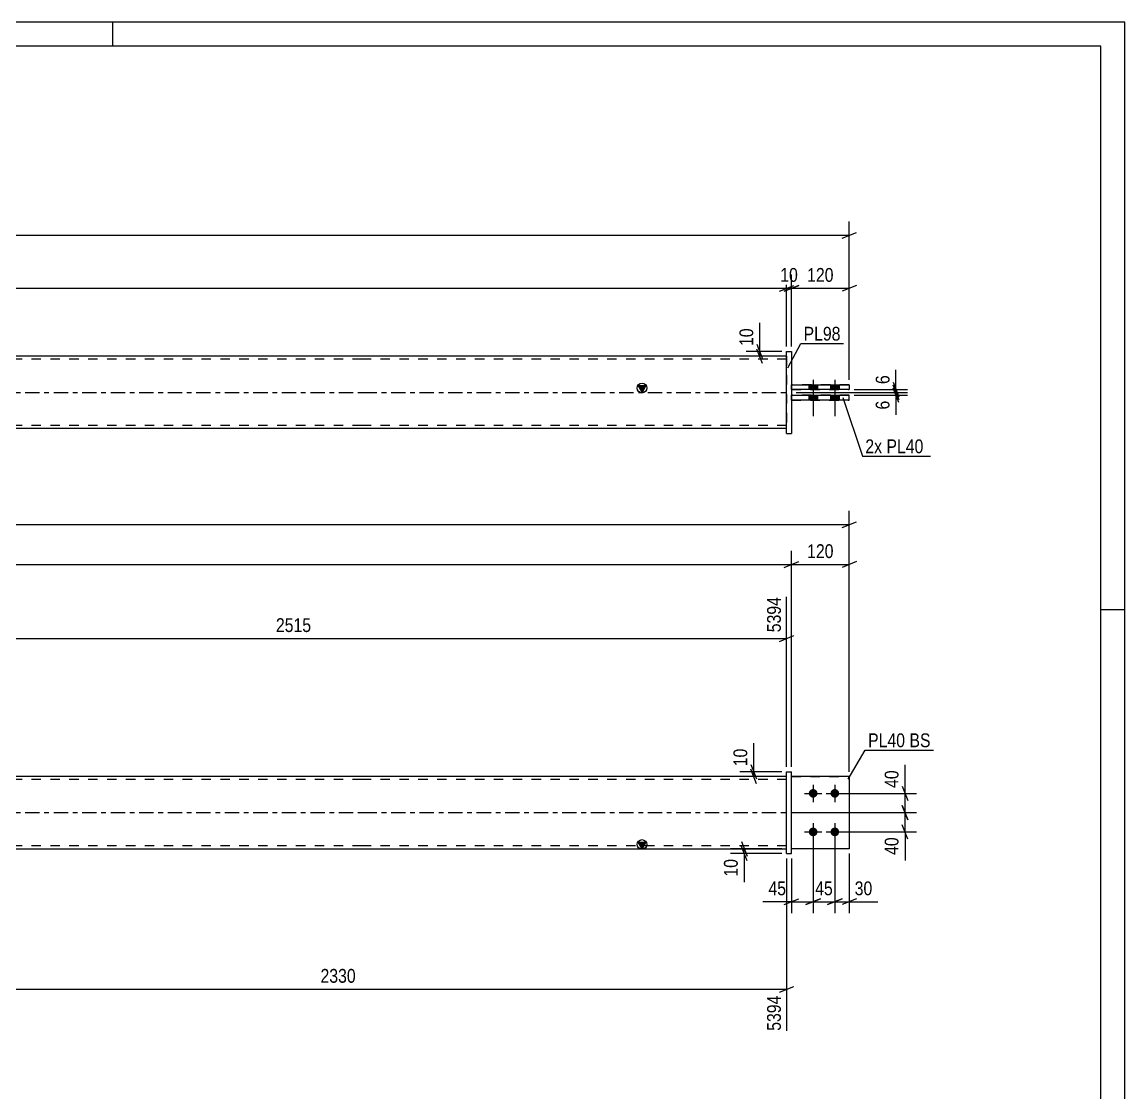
# Model space of a CAD drawing. Header units: millimetres. Extents: x 0 to 594, y 0 to 420.
# Drawn here: x 365.1 to 594, y 197.8 to 420 of the extents above; entities that cross this region are included whole.
import ezdxf

# ---------------------------------------------------------------- set-up
doc = ezdxf.new("R2010")
doc.units = ezdxf.units.MM
doc.linetypes.add('DXK_LINE_DOT2', pattern=[3.9198, 1.9599, -1.9599])
doc.linetypes.add('DXK_LINE_DOT3', pattern=[5.9187, 2.979, -0.9799, 0.9799, -0.9799])
doc.styles.add('Arial Narrow', font='ARIALN.TTF', dxfattribs={"height": 0.2})

# ---------------------------------------------------------------- blocks, each defined once
blk = doc.blocks.new('Unknown-580610516-1130')
at = {"color": 5, "linetype": 'Continuous'}
for p, q in [((594, 420), (0, 420)), ((384, 415), (384, 420)), ((594, 0), (594, 420)), ((589, 415), (5, 415)), ((589, 5), (589, 415)), ((594, 298), (589, 298))]:
    blk.add_line(p, q, dxfattribs=at)
blk = doc.blocks.new('Part-580610516-1695 - 1673')
at = {"color": 2, "linetype": 'Continuous'}
for p, q in [((536.8, 263.45), (524.8, 263.45)), ((536.8, 263.45), (536.8, 263.45)), ((536.8, 263.45), (536.8, 248.45)), ((536.8, 248.45), (524.8, 248.45))]:
    blk.add_line(p, q, dxfattribs=at)
at = {"color": 7, "linetype": 'DXK_LINE_DOT2'}
for p, q in [((536.8, 263.45), (524.8, 263.45)), ((524.8, 263.45), (524.8, 263.45)), ((524.8, 248.45), (524.8, 263.45)), ((536.8, 263.45), (536.8, 263.45)), ((536.8, 248.45), (524.8, 248.45))]:
    blk.add_line(p, q, dxfattribs=at)
blk = doc.blocks.new('Part-580610516-1700 - 1673')
at = {"linetype": 'Continuous'}
blk.add_hatch(color=2, dxfattribs=at).paths.add_polyline_path([(493.8, 248.45), (493, 249.85), (494.6, 249.85)])
at = {"color": 2, "linetype": 'Continuous'}
for p, q in [((435.7, 263.45), (194.14, 263.45)), ((523.8, 263.45), (435.8, 263.45)), ((493.8, 248.45), (493, 249.85)), ((493, 249.85), (494.6, 249.85)), ((494.6, 249.85), (493.8, 248.45)), ((194.14, 248.45), (435.7, 248.45)), ((435.8, 248.45), (523.8, 248.45))]:
    blk.add_line(p, q, dxfattribs=at)
at = {"color": 7, "linetype": 'DXK_LINE_DOT2'}
for p, q in [((523.8, 248.45), (523.8, 263.45)), ((435.7, 262.85), (194.14, 262.85)), ((523.8, 262.85), (435.8, 262.85)), ((435.7, 249.05), (194.14, 249.05)), ((523.8, 249.05), (435.8, 249.05))]:
    blk.add_line(p, q, dxfattribs=at)
at = {"color": 7, "linetype": 'DXK_LINE_DOT3'}
for p, q in [((194.14, 255.95), (435.7, 255.95)), ((435.8, 255.95), (523.8, 255.95))]:
    blk.add_line(p, q, dxfattribs=at)
at = {"color": 2, "linetype": 'Continuous'}
blk.add_circle((493.8, 249.35), 1, dxfattribs=at)
blk = doc.blocks.new('Part-580610516-1685 - 1673')
at = {"color": 2, "linetype": 'Continuous'}
for p, q in [((523.8, 264.45), (524.8, 264.45)), ((523.8, 247.45), (523.8, 264.45)), ((524.8, 247.45), (524.8, 264.45)), ((523.8, 247.45), (523.8, 247.45)), ((523.8, 247.45), (524.8, 247.45))]:
    blk.add_line(p, q, dxfattribs=at)
at = {"color": 7, "linetype": 'DXK_LINE_DOT2'}
for p, q in [((523.8, 264.45), (524.8, 264.45)), ((523.8, 247.45), (524.8, 247.45))]:
    blk.add_line(p, q, dxfattribs=at)
blk = doc.blocks.new('Part-580610516-1690 - 1673')
at = {"color": 7, "linetype": 'DXK_LINE_DOT2'}
for p, q in [((524.8, 263.45), (536.8, 263.45)), ((536.8, 263.45), (524.8, 263.45)), ((524.8, 263.45), (524.8, 263.45)), ((524.8, 248.45), (524.8, 263.45)), ((536.8, 263.45), (536.8, 263.45)), ((536.8, 263.45), (536.8, 248.45)), ((536.8, 248.45), (524.8, 248.45)), ((536.8, 248.45), (524.8, 248.45))]:
    blk.add_line(p, q, dxfattribs=at)
blk = doc.blocks.new('Bolt-580610516-1710 - 1673')
at = {"linetype": 'Continuous'}
for points in [[(529.3, 260.85), (529.48, 260.83), (529.66, 260.77), (529.83, 260.68), (529.97, 260.55), (530.08, 260.4), (530.15, 260.23), (530.19, 260.04), (530.19, 259.85), (530.15, 259.67), (530.08, 259.5), (529.97, 259.35), (529.83, 259.22), (529.66, 259.13), (529.48, 259.07), (529.3, 259.05), (529.11, 259.07), (528.93, 259.13), (528.77, 259.22), (528.63, 259.35), (528.52, 259.5), (528.44, 259.67), (528.4, 259.85), (528.4, 260.04), (528.44, 260.23), (528.52, 260.4), (528.63, 260.55), (528.77, 260.68), (528.93, 260.77), (529.11, 260.83)], [(533.8, 260.85), (533.98, 260.83), (534.16, 260.77), (534.33, 260.68), (534.47, 260.55), (534.58, 260.4), (534.65, 260.23), (534.69, 260.04), (534.69, 259.85), (534.65, 259.67), (534.58, 259.5), (534.47, 259.35), (534.33, 259.22), (534.16, 259.13), (533.98, 259.07), (533.8, 259.05), (533.61, 259.07), (533.43, 259.13), (533.27, 259.22), (533.13, 259.35), (533.02, 259.5), (532.94, 259.67), (532.9, 259.85), (532.9, 260.04), (532.94, 260.23), (533.02, 260.4), (533.13, 260.55), (533.27, 260.68), (533.43, 260.77), (533.61, 260.83)], [(529.3, 252.85), (529.48, 252.83), (529.66, 252.77), (529.83, 252.68), (529.97, 252.55), (530.08, 252.4), (530.15, 252.23), (530.19, 252.04), (530.19, 251.85), (530.15, 251.67), (530.08, 251.5), (529.97, 251.35), (529.83, 251.22), (529.66, 251.13), (529.48, 251.07), (529.3, 251.05), (529.11, 251.07), (528.93, 251.13), (528.77, 251.22), (528.63, 251.35), (528.52, 251.5), (528.44, 251.67), (528.4, 251.85), (528.4, 252.04), (528.44, 252.23), (528.52, 252.4), (528.63, 252.55), (528.77, 252.68), (528.93, 252.77), (529.11, 252.83)], [(533.8, 252.85), (533.98, 252.83), (534.16, 252.77), (534.33, 252.68), (534.47, 252.55), (534.58, 252.4), (534.65, 252.23), (534.69, 252.04), (534.69, 251.85), (534.65, 251.67), (534.58, 251.5), (534.47, 251.35), (534.33, 251.22), (534.16, 251.13), (533.98, 251.07), (533.8, 251.05), (533.61, 251.07), (533.43, 251.13), (533.27, 251.22), (533.13, 251.35), (533.02, 251.5), (532.94, 251.67), (532.9, 251.85), (532.9, 252.04), (532.94, 252.23), (533.02, 252.4), (533.13, 252.55), (533.27, 252.68), (533.43, 252.77), (533.61, 252.83)]]:
    blk.add_hatch(color=1, dxfattribs=at).paths.add_polyline_path(points)
at = {"color": 1, "linetype": 'Continuous'}
for p, q in [((529.3, 261.75), (529.3, 258.15)), ((533.8, 261.75), (533.8, 258.15)), ((527.5, 259.95), (531.1, 259.95)), ((532, 259.95), (535.6, 259.95)), ((527.5, 251.95), (531.1, 251.95)), ((529.3, 253.75), (529.3, 250.15)), ((532, 251.95), (535.6, 251.95)), ((533.8, 253.75), (533.8, 250.15))]:
    blk.add_line(p, q, dxfattribs=at)
blk = doc.blocks.new('Bolt-580610516-1371 - 1367')
at = {"linetype": 'Continuous'}
for points in [[(530.2, 344.75), (528.4, 344.75), (528.4, 343.75), (530.2, 343.75)], [(530.2, 344.75), (528.4, 344.75), (528.4, 343.75), (530.2, 343.75)], [(534.7, 344.75), (532.9, 344.75), (532.9, 343.75), (534.7, 343.75)], [(534.7, 344.75), (532.9, 344.75), (532.9, 343.75), (534.7, 343.75)], [(530.2, 342.55), (528.4, 342.55), (528.4, 341.55), (530.2, 341.55)], [(530.2, 342.55), (528.4, 342.55), (528.4, 341.55), (530.2, 341.55)], [(534.7, 342.55), (532.9, 342.55), (532.9, 341.55), (534.7, 341.55)], [(534.7, 342.55), (532.9, 342.55), (532.9, 341.55), (534.7, 341.55)]]:
    blk.add_hatch(color=1, dxfattribs=at).paths.add_polyline_path(points)
at = {"color": 1, "linetype": 'Continuous'}
for p, q in [((529.3, 345.75), (529.3, 338.25)), ((529.3, 345.75), (529.3, 338.25)), ((533.8, 345.75), (533.8, 338.25)), ((533.8, 345.75), (533.8, 338.25)), ((528.4, 344.75), (528.4, 343.75)), ((528.4, 344.75), (528.4, 343.75)), ((530.2, 344.75), (530.2, 343.75)), ((530.2, 344.75), (530.2, 343.75)), ((532.9, 344.75), (532.9, 343.75)), ((532.9, 344.75), (532.9, 343.75)), ((534.7, 344.75), (534.7, 343.75)), ((534.7, 344.75), (534.7, 343.75)), ((528.4, 342.55), (528.4, 341.55)), ((528.4, 342.55), (528.4, 341.55)), ((530.2, 342.55), (530.2, 341.55)), ((530.2, 342.55), (530.2, 341.55)), ((532.9, 342.55), (532.9, 341.55)), ((532.9, 342.55), (532.9, 341.55)), ((534.7, 342.55), (534.7, 341.55)), ((534.7, 342.55), (534.7, 341.55))]:
    blk.add_line(p, q, dxfattribs=at)
blk = doc.blocks.new('Part-580610516-1456 - 1367')
at = {"linetype": 'Continuous'}
blk.add_hatch(color=2, dxfattribs=at).paths.add_polyline_path([(493.8, 343.15), (493, 344.55), (494.6, 344.55)])
at = {"color": 2, "linetype": 'Continuous'}
for p, q in [((435.7, 350.65), (194.14, 350.65)), ((523.8, 350.65), (435.8, 350.65)), ((493.8, 343.15), (493, 344.55)), ((493, 344.55), (494.6, 344.55)), ((494.6, 344.55), (493.8, 343.15)), ((435.7, 335.65), (194.14, 335.65)), ((523.8, 335.65), (435.8, 335.65))]:
    blk.add_line(p, q, dxfattribs=at)
at = {"color": 7, "linetype": 'DXK_LINE_DOT2'}
for p, q in [((523.8, 350.65), (523.8, 335.65)), ((435.7, 350.05), (194.14, 350.05)), ((523.8, 350.05), (435.8, 350.05)), ((435.7, 336.25), (194.14, 336.25)), ((523.8, 336.25), (435.8, 336.25))]:
    blk.add_line(p, q, dxfattribs=at)
at = {"color": 7, "linetype": 'DXK_LINE_DOT3'}
for p, q in [((194.14, 343.15), (435.7, 343.15)), ((435.8, 343.15), (523.8, 343.15))]:
    blk.add_line(p, q, dxfattribs=at)
at = {"color": 2, "linetype": 'Continuous'}
blk.add_circle((493.8, 344.05), 1, dxfattribs=at)
blk = doc.blocks.new('Part-580610516-1461 - 1367')
at = {"color": 2, "linetype": 'Continuous'}
for p, q in [((524.8, 342.55), (536.8, 342.55)), ((536.8, 341.55), (524.8, 341.55)), ((536.8, 341.55), (536.8, 342.55))]:
    blk.add_line(p, q, dxfattribs=at)
at = {"color": 7, "linetype": 'DXK_LINE_DOT2'}
for p, q in [((524.8, 341.55), (524.8, 342.55)), ((536.8, 342.55), (524.8, 342.55)), ((524.8, 341.55), (536.8, 341.55))]:
    blk.add_line(p, q, dxfattribs=at)
blk = doc.blocks.new('Part-580610516-1433 - 1367')
at = {"color": 2, "linetype": 'Continuous'}
for p, q in [((523.8, 351.65), (523.8, 351.65)), ((523.8, 334.65), (523.8, 351.65)), ((523.8, 351.65), (524.8, 351.65)), ((524.8, 351.65), (524.8, 351.65)), ((524.8, 351.65), (524.8, 334.65)), ((523.8, 334.65), (524.8, 334.65)), ((523.8, 334.65), (523.8, 334.65)), ((524.8, 334.65), (524.8, 334.65))]:
    blk.add_line(p, q, dxfattribs=at)
at = {"color": 7, "linetype": 'DXK_LINE_DOT2'}
for p, q in [((523.8, 351.65), (523.8, 351.65)), ((523.8, 351.65), (524.8, 351.65)), ((523.8, 334.65), (524.8, 334.65))]:
    blk.add_line(p, q, dxfattribs=at)
blk = doc.blocks.new('Part-580610516-1466 - 1367')
at = {"color": 2, "linetype": 'Continuous'}
for p, q in [((524.8, 344.75), (536.8, 344.75)), ((536.8, 343.75), (524.8, 343.75)), ((536.8, 344.75), (536.8, 343.75))]:
    blk.add_line(p, q, dxfattribs=at)
at = {"color": 7, "linetype": 'DXK_LINE_DOT2'}
for p, q in [((524.8, 343.75), (524.8, 344.75)), ((536.8, 344.75), (524.8, 344.75)), ((524.8, 343.75), (536.8, 343.75)), ((536.8, 344.75), (536.8, 344.75))]:
    blk.add_line(p, q, dxfattribs=at)
blk = doc.blocks.new('StraightDimension-580610516-1936 - 1673')
at = {"color": 7, "linetype": 'Continuous'}
for p, q in [((514.4, 249.95), (515.6, 246.95)), ((522.8, 248.45), (512.15, 248.45)), ((522.8, 247.45), (512.15, 247.45)), ((515.6, 245.95), (514.4, 248.95)), ((515, 247.45), (515, 248.45))]:
    blk.add_line(p, q, dxfattribs=at)
at = {"color": 0}
blk.add_wipeout([(514.25, 246.92), (510.05, 246.92), (510.05, 242.07), (514.25, 242.07)], dxfattribs=at)
at = {"color": 7, "linetype": 'Continuous'}
blk.add_line((515, 247.45), (515, 241.54), dxfattribs=at)
blk.add_line((515, 247.45), (515, 241.54), dxfattribs=at)
at = {"color": 3, "style": 'Arial Narrow'}
blk.add_text('10', height=2.863, rotation=90.0002, dxfattribs=at).set_placement((513.65, 242.67))
blk = doc.blocks.new('StraightDimension-580610516-1955 - 1673')
at = {"color": 7, "linetype": 'Continuous'}
for p, q in [((529.3, 250.95), (529.3, 235.06)), ((533.8, 250.95), (533.8, 235.06)), ((527.8, 236.86), (530.8, 238.06)), ((535.3, 238.06), (532.3, 236.86)), ((529.3, 237.46), (533.8, 237.46))]:
    blk.add_line(p, q, dxfattribs=at)
at = {"color": 0}
blk.add_wipeout([(533.97, 238.21), (533.97, 242.41), (529.12, 242.41), (529.12, 238.21)], dxfattribs=at)
at = {"color": 3, "style": 'Arial Narrow'}
blk.add_text('45', height=2.863, dxfattribs=at).set_placement((529.72, 238.81))
blk = doc.blocks.new('StraightDimension-580610516-2017 - 1673')
at = {"color": 7, "linetype": 'Continuous'}
for p, q in [((547.76, 257.45), (548.96, 254.45)), ((524.8, 255.95), (550.76, 255.95)), ((548.36, 251.95), (548.36, 255.95)), ((534.8, 251.95), (550.76, 251.95)), ((548.96, 250.45), (547.76, 253.45))]:
    blk.add_line(p, q, dxfattribs=at)
at = {"color": 0}
blk.add_wipeout([(547.61, 251.42), (543.41, 251.42), (543.41, 246.57), (547.61, 246.57)], dxfattribs=at)
at = {"color": 7, "linetype": 'Continuous'}
blk.add_line((548.36, 251.95), (548.36, 246.04), dxfattribs=at)
blk.add_line((548.36, 251.95), (548.36, 246.04), dxfattribs=at)
at = {"color": 3, "style": 'Arial Narrow'}
blk.add_text('40', height=2.863, rotation=90.0002, dxfattribs=at).set_placement((547.01, 247.17))
blk = doc.blocks.new('StraightDimension-580610516-2031 - 1673')
at = {"color": 7, "linetype": 'Continuous'}
for p, q in [((516.37, 265.95), (517.57, 262.95)), ((522.8, 264.45), (514.12, 264.45)), ((522.8, 263.45), (514.12, 263.45)), ((517.57, 261.95), (516.37, 264.95)), ((516.97, 263.45), (516.97, 264.45))]:
    blk.add_line(p, q, dxfattribs=at)
at = {"color": 0}
blk.add_wipeout([(516.22, 269.83), (512.02, 269.83), (512.02, 264.97), (516.22, 264.97)], dxfattribs=at)
at = {"color": 7, "linetype": 'Continuous'}
blk.add_line((516.97, 264.45), (516.97, 270.35), dxfattribs=at)
blk.add_line((516.97, 264.45), (516.97, 270.35), dxfattribs=at)
at = {"color": 3, "style": 'Arial Narrow'}
blk.add_text('10', height=2.863, rotation=90.0002, dxfattribs=at).set_placement((515.62, 265.57))
blk = doc.blocks.new('StraightDimension-580610516-1760 - 1673')
at = {"color": 7, "linetype": 'Continuous'}
for p, q in [((319.16, 264.45), (319.16, 300.7)), ((523.8, 265.45), (523.8, 300.7)), ((320.66, 292.68), (317.66, 291.48)), ((319.16, 292.08), (523.8, 292.08)), ((522.3, 291.48), (525.3, 292.68))]:
    blk.add_line(p, q, dxfattribs=at)
at = {"color": 0, "linetype": 'Continuous'}
blk.add_wipeout([(523.2, 301.3), (519, 301.3), (519, 292.78), (523.2, 292.78)], dxfattribs=at)
at = {"color": 0}
blk.add_wipeout([(425.74, 292.83), (425.74, 297.03), (417.22, 297.03), (417.22, 292.83)], dxfattribs=at)
at = {"color": 3, "linetype": 'Continuous', "style": 'Arial Narrow'}
blk.add_text('5394', height=2.863, rotation=90.0002, dxfattribs=at).set_placement((522.6, 293.38))
at = {"color": 3, "style": 'Arial Narrow'}
blk.add_text('2515', height=2.863, dxfattribs=at).set_placement((417.82, 293.43))
blk = doc.blocks.new('StraightDimension-580610516-2050 - 1673')
at = {"color": 7, "linetype": 'Continuous'}
for p, q in [((524.8, 265.45), (524.8, 310.28)), ((105.04, 307.43), (524.8, 307.43)), ((523.3, 306.83), (526.3, 308.03))]:
    blk.add_line(p, q, dxfattribs=at)
blk = doc.blocks.new('StraightDimension-580610516-2040 - 1673')
at = {"color": 7, "linetype": 'Continuous'}
for p, q in [((524.8, 265.45), (524.8, 310.28)), ((536.8, 264.45), (536.8, 310.28)), ((523.3, 306.83), (526.3, 308.03)), ((524.8, 307.43), (536.8, 307.43)), ((538.3, 308.03), (535.3, 306.83))]:
    blk.add_line(p, q, dxfattribs=at)
at = {"color": 0}
blk.add_wipeout([(534.14, 308.18), (534.14, 312.38), (527.45, 312.38), (527.45, 308.18)], dxfattribs=at)
at = {"color": 3, "style": 'Arial Narrow'}
blk.add_text('120', height=2.863, dxfattribs=at).set_placement((528.05, 308.78))
blk = doc.blocks.new('StraightDimension-580610516-1945 - 1673')
at = {"color": 7, "linetype": 'Continuous'}
for p, q in [((529.3, 250.95), (529.3, 235.06)), ((524.8, 246.45), (524.8, 235.06)), ((523.3, 236.86), (526.3, 238.06)), ((530.8, 238.06), (527.8, 236.86)), ((524.8, 237.46), (529.3, 237.46))]:
    blk.add_line(p, q, dxfattribs=at)
at = {"color": 0}
blk.add_wipeout([(524.27, 238.21), (524.27, 242.41), (519.42, 242.41), (519.42, 238.21)], dxfattribs=at)
at = {"color": 7, "linetype": 'Continuous'}
blk.add_line((524.8, 237.46), (518.89, 237.46), dxfattribs=at)
blk.add_line((524.8, 237.46), (518.89, 237.46), dxfattribs=at)
at = {"color": 3, "style": 'Arial Narrow'}
blk.add_text('45', height=2.863, dxfattribs=at).set_placement((520.02, 238.81))
blk = doc.blocks.new('StraightDimension-580610516-1746 - 1673')
at = {"color": 7, "linetype": 'Continuous'}
for p, q in [((536.8, 264.45), (536.8, 318.57)), ((535.3, 315.12), (538.3, 316.32)), ((93.04, 315.72), (536.8, 315.72))]:
    blk.add_line(p, q, dxfattribs=at)
blk = doc.blocks.new('StraightDimension-580610516-1838 - 1673')
at = {"color": 7, "linetype": 'Continuous'}
for p, q in [((337.65, 247.45), (337.65, 201.98)), ((523.8, 246.45), (523.8, 210.68)), ((339.15, 219.9), (336.15, 218.7)), ((522.3, 218.7), (525.3, 219.9)), ((337.65, 219.3), (523.8, 219.3))]:
    blk.add_line(p, q, dxfattribs=at)
at = {"color": 0}
blk.add_wipeout([(434.98, 220.05), (434.98, 224.25), (426.47, 224.25), (426.47, 220.05)], dxfattribs=at)
at = {"color": 0, "linetype": 'Continuous'}
blk.add_wipeout([(523.2, 218.6), (519, 218.6), (519, 210.08), (523.2, 210.08)], dxfattribs=at)
at = {"color": 3, "style": 'Arial Narrow'}
blk.add_text('2330', height=2.863, dxfattribs=at).set_placement((427.07, 220.65))
at = {"color": 3, "linetype": 'Continuous', "style": 'Arial Narrow'}
blk.add_text('5394', height=2.863, rotation=90.0002, dxfattribs=at).set_placement((522.6, 210.68))
blk = doc.blocks.new('StraightDimension-580610516-1965 - 1673')
at = {"color": 7, "linetype": 'Continuous'}
for p, q in [((533.8, 250.95), (533.8, 235.06)), ((536.8, 247.45), (536.8, 235.06)), ((532.3, 236.86), (535.3, 238.06)), ((538.3, 238.06), (535.3, 236.86)), ((533.8, 237.46), (536.8, 237.46))]:
    blk.add_line(p, q, dxfattribs=at)
at = {"color": 0}
blk.add_wipeout([(542.18, 238.21), (542.18, 242.41), (537.32, 242.41), (537.32, 238.21)], dxfattribs=at)
at = {"color": 7, "linetype": 'Continuous'}
blk.add_line((536.8, 237.46), (542.7, 237.46), dxfattribs=at)
blk.add_line((536.8, 237.46), (542.7, 237.46), dxfattribs=at)
at = {"color": 3, "style": 'Arial Narrow'}
blk.add_text('30', height=2.863, dxfattribs=at).set_placement((537.92, 238.81))
blk = doc.blocks.new('StraightDimension-580610516-2004 - 1673')
at = {"color": 7, "linetype": 'Continuous'}
for p, q in [((547.76, 261.45), (548.96, 258.45)), ((534.8, 259.95), (550.76, 259.95)), ((548.36, 255.95), (548.36, 259.95)), ((548.96, 254.45), (547.76, 257.45)), ((524.8, 255.95), (550.76, 255.95))]:
    blk.add_line(p, q, dxfattribs=at)
at = {"color": 0}
blk.add_wipeout([(547.61, 265.33), (543.41, 265.33), (543.41, 260.47), (547.61, 260.47)], dxfattribs=at)
at = {"color": 7, "linetype": 'Continuous'}
blk.add_line((548.36, 259.95), (548.36, 265.85), dxfattribs=at)
blk.add_line((548.36, 259.95), (548.36, 265.85), dxfattribs=at)
at = {"color": 3, "style": 'Arial Narrow'}
blk.add_text('40', height=2.863, rotation=90.0002, dxfattribs=at).set_placement((547.01, 261.07))
blk = doc.blocks.new('StraightDimension-580610516-1545 - 1367')
at = {"color": 7, "linetype": 'Continuous'}
for p, q in [((536.8, 345.75), (536.8, 378.6)), ((93.04, 375.75), (536.8, 375.75)), ((535.3, 375.15), (538.3, 376.35))]:
    blk.add_line(p, q, dxfattribs=at)
blk = doc.blocks.new('StraightDimension-580610516-1576 - 1367')
at = {"color": 7, "linetype": 'Continuous'}
for p, q in [((523.8, 352.65), (523.8, 367.6)), ((106.04, 364.75), (523.8, 364.75)), ((522.3, 364.15), (525.3, 365.35))]:
    blk.add_line(p, q, dxfattribs=at)
blk = doc.blocks.new('StraightDimension-580610516-1586 - 1367')
at = {"color": 7, "linetype": 'Continuous'}
for p, q in [((523.8, 352.65), (523.8, 367.6)), ((524.8, 352.65), (524.8, 367.6)), ((522.3, 364.15), (525.3, 365.35)), ((526.3, 365.35), (523.3, 364.15)), ((523.8, 364.75), (524.8, 364.75))]:
    blk.add_line(p, q, dxfattribs=at)
at = {"color": 0}
blk.add_wipeout([(526.72, 365.5), (526.72, 369.7), (521.87, 369.7), (521.87, 365.5)], dxfattribs=at)
at = {"color": 3, "style": 'Arial Narrow'}
blk.add_text('10', height=2.863, dxfattribs=at).set_placement((522.47, 366.1))
blk = doc.blocks.new('StraightDimension-580610516-1596 - 1367')
at = {"color": 7, "linetype": 'Continuous'}
for p, q in [((524.8, 352.65), (524.8, 367.6)), ((536.8, 345.75), (536.8, 367.6)), ((523.3, 364.15), (526.3, 365.35)), ((524.8, 364.75), (536.8, 364.75)), ((538.3, 365.35), (535.3, 364.15))]:
    blk.add_line(p, q, dxfattribs=at)
at = {"color": 0}
blk.add_wipeout([(534.14, 365.5), (534.14, 369.7), (527.45, 369.7), (527.45, 365.5)], dxfattribs=at)
at = {"color": 3, "style": 'Arial Narrow'}
blk.add_text('120', height=2.863, dxfattribs=at).set_placement((528.05, 366.1))
blk = doc.blocks.new('StraightDimension-580610516-1607 - 1367')
at = {"color": 7, "linetype": 'Continuous'}
for p, q in [((517.62, 353.15), (518.82, 350.15)), ((522.8, 351.65), (515.37, 351.65)), ((522.8, 350.65), (515.37, 350.65)), ((518.82, 349.15), (517.62, 352.15)), ((518.22, 350.65), (518.22, 351.65))]:
    blk.add_line(p, q, dxfattribs=at)
at = {"color": 0}
blk.add_wipeout([(517.47, 357.04), (513.27, 357.04), (513.27, 352.18), (517.47, 352.18)], dxfattribs=at)
at = {"color": 7, "linetype": 'Continuous'}
blk.add_line((518.22, 351.65), (518.22, 357.56), dxfattribs=at)
blk.add_line((518.22, 351.65), (518.22, 357.56), dxfattribs=at)
at = {"color": 3, "style": 'Arial Narrow'}
blk.add_text('10', height=2.863, rotation=90.0002, dxfattribs=at).set_placement((516.87, 352.78))
blk = doc.blocks.new('StraightDimension-580610516-1618 - 1367')
at = {"color": 7, "linetype": 'Continuous'}
for p, q in [((545.89, 344.65), (547.09, 341.65)), ((547.09, 341.05), (545.89, 344.05)), ((525.8, 343.15), (548.89, 343.15)), ((537.8, 342.55), (548.89, 342.55)), ((546.49, 342.55), (546.49, 343.15))]:
    blk.add_line(p, q, dxfattribs=at)
at = {"color": 0}
blk.add_wipeout([(545.74, 342.03), (541.54, 342.03), (541.54, 339), (545.74, 339)], dxfattribs=at)
at = {"color": 7, "linetype": 'Continuous'}
blk.add_line((546.49, 342.55), (546.49, 338.48), dxfattribs=at)
blk.add_line((546.49, 342.55), (546.49, 338.48), dxfattribs=at)
at = {"color": 3, "style": 'Arial Narrow'}
blk.add_text('6', height=2.86, rotation=90.0002, dxfattribs=at).set_placement((545.14, 339.6))
blk = doc.blocks.new('StraightDimension-580610516-1627 - 1367')
at = {"color": 7, "linetype": 'Continuous'}
for p, q in [((537.8, 343.75), (548.89, 343.75)), ((545.89, 345.25), (547.09, 342.25)), ((547.09, 341.65), (545.89, 344.65)), ((546.49, 343.15), (546.49, 343.75)), ((525.8, 343.15), (548.89, 343.15))]:
    blk.add_line(p, q, dxfattribs=at)
at = {"color": 0}
blk.add_wipeout([(545.74, 347.31), (541.54, 347.31), (541.54, 344.28), (545.74, 344.28)], dxfattribs=at)
at = {"color": 7, "linetype": 'Continuous'}
blk.add_line((546.49, 343.75), (546.49, 347.83), dxfattribs=at)
blk.add_line((546.49, 343.75), (546.49, 347.83), dxfattribs=at)
at = {"color": 3, "style": 'Arial Narrow'}
blk.add_text('6', height=2.86, rotation=90.0002, dxfattribs=at).set_placement((545.14, 344.88))
blk = doc.blocks.new('MarkSet-580610516-2083 - 1673')
at = {"color": 0}
blk.add_wipeout([(548.38, 269.53), (548.38, 272.53), (540.7, 272.53), (540.7, 269.53)], dxfattribs=at)
blk.add_wipeout([(548.38, 269.53), (548.38, 272.53), (540.7, 272.53), (540.7, 269.53)], dxfattribs=at)
at = {"color": 30, "linetype": 'Continuous'}
blk.add_line((536.6, 262.87), (540.1, 268.93), dxfattribs=at)
at = {"color": 0}
blk.add_wipeout([(553.66, 269.53), (553.66, 272.53), (549.28, 272.53), (549.28, 269.53)], dxfattribs=at)
blk.add_wipeout([(553.66, 269.53), (553.66, 272.53), (549.28, 272.53), (549.28, 269.53)], dxfattribs=at)
at = {"color": 30, "linetype": 'Continuous'}
blk.add_line((540.1, 268.93), (554.26, 268.93), dxfattribs=at)
at = {"color": 3, "style": 'Arial Narrow'}
for s, p in [('PL40', (540.7, 269.53)), ('BS', (549.28, 269.53))]:
    blk.add_text(s, height=2.863, dxfattribs=at).set_placement(p)
blk = doc.blocks.new('MarkSet-580610516-1658 - 1367')
at = {"color": 0}
blk.add_wipeout([(543.61, 330.53), (543.61, 333.53), (540.13, 333.53), (540.13, 330.53)], dxfattribs=at)
blk.add_wipeout([(543.61, 330.53), (543.61, 333.53), (540.13, 333.53), (540.13, 330.53)], dxfattribs=at)
at = {"color": 30, "linetype": 'Continuous'}
blk.add_line((535.45, 342.07), (539.53, 329.93), dxfattribs=at)
at = {"color": 0}
blk.add_wipeout([(552.18, 330.53), (552.18, 333.53), (544.51, 333.53), (544.51, 330.53)], dxfattribs=at)
blk.add_wipeout([(552.18, 330.53), (552.18, 333.53), (544.51, 333.53), (544.51, 330.53)], dxfattribs=at)
at = {"color": 30, "linetype": 'Continuous'}
blk.add_line((539.53, 329.93), (553.68, 329.93), dxfattribs=at)
at = {"color": 3, "style": 'Arial Narrow'}
for s, p in [('2x', (540.13, 330.53)), ('PL40', (544.51, 330.53))]:
    blk.add_text(s, height=2.863, dxfattribs=at).set_placement(p)
blk = doc.blocks.new('Mark-580610516-1429 - 1367')
at = {"color": 0}
blk.add_wipeout([(534.99, 353.9), (534.99, 356.9), (527.31, 356.9), (527.31, 353.9)], dxfattribs=at)
blk.add_wipeout([(534.99, 353.9), (534.99, 356.9), (527.31, 356.9), (527.31, 353.9)], dxfattribs=at)
at = {"color": 30, "linetype": 'Continuous'}
for p, q in [((524.03, 348.23), (526.71, 353.3)), ((526.71, 353.3), (535.59, 353.3))]:
    blk.add_line(p, q, dxfattribs=at)
at = {"color": 3, "style": 'Arial Narrow'}
blk.add_text('PL98', height=2.863, dxfattribs=at).set_placement((527.31, 353.9))

msp = doc.modelspace()

# ---------------------------------------------------------------- block references
for name in ['Unknown-580610516-1130', 'Part-580610516-1456 - 1367', 'Part-580610516-1433 - 1367', 'Bolt-580610516-1371 - 1367', 'Part-580610516-1466 - 1367', 'Part-580610516-1461 - 1367', 'Part-580610516-1700 - 1673', 'Part-580610516-1685 - 1673', 'Part-580610516-1695 - 1673', 'Part-580610516-1690 - 1673', 'Bolt-580610516-1710 - 1673']:
    msp.add_blockref(name, (0, 0))

# ---------------------------------------------------------------- next in the draw order: block references
for name in ['StraightDimension-580610516-1545 - 1367', 'StraightDimension-580610516-2031 - 1673', 'StraightDimension-580610516-1936 - 1673', 'StraightDimension-580610516-1955 - 1673']:
    msp.add_blockref(name, (0, 0))

# ---------------------------------------------------------------- next in the draw order: block references
for name in ['StraightDimension-580610516-1576 - 1367', 'StraightDimension-580610516-1760 - 1673', 'StraightDimension-580610516-2017 - 1673']:
    msp.add_blockref(name, (0, 0))

# ---------------------------------------------------------------- next in the draw order: block references
for name in ['StraightDimension-580610516-1586 - 1367', 'StraightDimension-580610516-2050 - 1673', 'StraightDimension-580610516-1945 - 1673', 'StraightDimension-580610516-1965 - 1673']:
    msp.add_blockref(name, (0, 0))

# ---------------------------------------------------------------- next in the draw order: block references
for name in ['StraightDimension-580610516-1596 - 1367', 'StraightDimension-580610516-2040 - 1673', 'StraightDimension-580610516-1838 - 1673']:
    msp.add_blockref(name, (0, 0))

# ---------------------------------------------------------------- next in the draw order: block references
for name in ['StraightDimension-580610516-1607 - 1367', 'StraightDimension-580610516-1618 - 1367', 'StraightDimension-580610516-1746 - 1673']:
    msp.add_blockref(name, (0, 0))

# ---------------------------------------------------------------- next in the draw order: block references
for name in ['StraightDimension-580610516-1627 - 1367', 'StraightDimension-580610516-2004 - 1673']:
    msp.add_blockref(name, (0, 0))

# ---------------------------------------------------------------- next in the draw order: block references
for name in ['Mark-580610516-1429 - 1367', 'MarkSet-580610516-1658 - 1367', 'MarkSet-580610516-2083 - 1673']:
    msp.add_blockref(name, (0, 0))

doc.saveas('drawing.dxf')
